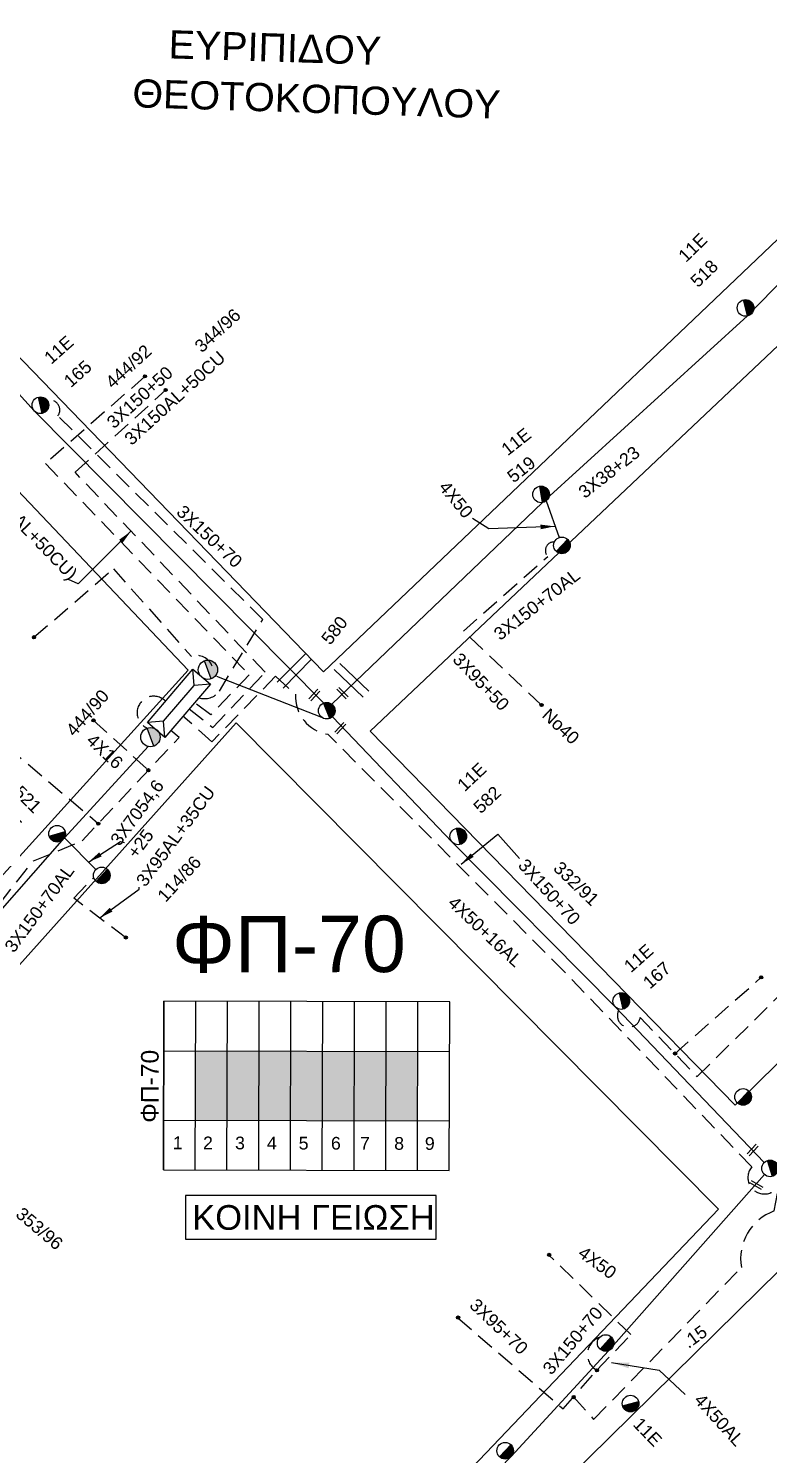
# Model space of a CAD drawing. Header units: millimetres. Extents: x 745 to 5694, y 762 to 3401.
# Drawn here: x 2564 to 2668.8, y 1378.1 to 1580.3 of the extents above; entities that cross this region are included whole.
import ezdxf
from ezdxf.enums import TextEntityAlignment as Align

# ---------------------------------------------------------------- set-up
doc = ezdxf.new("R2010")
doc.units = ezdxf.units.MM
doc.linetypes.add('DASHED', pattern=[19.05, 12.7, -6.35])
for name, color, linetype in [('Άγνωστα', 7, 'Continuous'), ('Ασφαλειοκιβώτια Χ.Τ 9 αναχωρήσεων', 7, 'Continuous'), ('Γυμνά εναέρια ΧΤ και ΦΟΠ (3Φ)   4x50+16AL', 7, 'Continuous'), ('Εναέρια παροχή ΧΤ 4x16', 7, 'SYN_LINE'), ('Επιγραφές - Σχήματα', 7, 'Continuous'), ('Καλώδια ΧΤ   3x150+70AL', 7, 'DASHED'), ('Καλώδια ΧΤ   3x150AL+50CU', 7, 'DASHED'), ('Μηχανική τομή', 7, 'Continuous'), ('Στύλος ΦΜ', 7, 'Continuous'), ('Στύλος ΦΜ @ 1', 7, 'Continuous'), ('Συνδέσεις', 7, 'Continuous'), ('Τομή', 7, 'Continuous'), ('Υποσταθμός εναέριος 2 στύλων', 7, 'Continuous'), ('Υποσταθμός πόλεως', 7, 'Continuous'), ('Υπόβαθρο ΔΕΗ', 7, 'Continuous'), ('Υπόγεια Καλώδια Δικτύου ΧΤ   .15', 7, 'DASHED'), ('Υπόγεια καλώδια Παροχών ΧΤ   4x50AL', 7, 'DASHED')]:
    doc.layers.add(name, color=color, linetype=linetype)
doc.styles.add('arial', font='arial.ttf')
doc.styles.get("Standard").update_dxf_attribs({"font": 'arial.ttf'})
doc.linetypes.add('SYN_LINE', pattern='A,0.5,-0.0001,["/\\/\\/\\/",Standard,S=0.1,R=0,X=0,Y=-0.05],-0.25', length=0.7501)
doc.dimstyles.new('ISO-25', dxfattribs={"dimtxt": 2.5, "dimasz": 2.5, "dimexe": 1.25, "dimexo": 0.625, "dimtad": 1, "dimtxsty": 'Standard', "dimcen": 2.5, "dimadec": 0, "dimazin": 0, "dimtfac": 1, "dimtmove": 0, "dimatfit": 3, "dimfxl": 1, "dimarcsym": 0})

# ---------------------------------------------------------------- blocks, each defined once
blk = doc.blocks.new('ΥΠΑΡΧΩΝ ΤΣΙΜΕΝΤΕΝΙΟΣ ΣΤΥΛΟΣ')
at = {"layer": 'Στύλος ΦΜ'}
blk.add_hatch(color=256, dxfattribs=at).paths.add_polyline_path([(-1.29, -2.28, 0.574793), (2.62, 0, 0.268822), (1.3, 2.27)])
blk.add_line((-1.29, -2.28), (1.3, 2.27), dxfattribs=at)
blk.add_circle((0, 0), 2.62, dxfattribs=at)
at = {"layer": 'Στύλος ΦΜ', "flags": 4}
for tag, p in [('ΑΡΙΘΜΟΣ', (-4.68, 8.05)), ('ΤΥΠΟΣ', (-4.91, 3.03))]:
    blk.add_attdef(tag, p, '', height=4, dxfattribs=at)
blk = doc.blocks.new('ΑΣΦΑΛΕΙΟΚΙΒΩΤΙΟ ΥΠΟΣΤΑΘΜΟΥ 9 ΑΝΑΧΩΡΗΣΕΩΝ')
at = {"layer": 'Ασφαλειοκιβώτια Χ.Τ 9 αναχωρήσεων', "ltscale": 40}
for p, q in [((-23.8, 40.36), (24.02, 40.36)), ((-9.72, 40.36), (-9.72, -40.64)), ((9.94, 40.36), (9.94, -40.64)), ((-23.8, 31.36), (24.02, 31.36)), ((-23.8, 22.36), (24.02, 22.36)), ((-23.8, 13.36), (24.02, 13.36)), ((-23.8, 4.36), (24.02, 4.36)), ((-23.8, -4.64), (24.02, -4.64)), ((-23.8, -13.64), (24.02, -13.64)), ((-23.8, -22.64), (24.02, -22.64)), ((-23.8, -31.64), (24.02, -31.64))]:
    blk.add_line(p, q, dxfattribs=at)
at = {"layer": 'Ασφαλειοκιβώτια Χ.Τ 9 αναχωρήσεων'}
blk.add_lwpolyline([(-23.8, -40.64), (24.02, -40.64), (24.02, 40.36), (-23.8, 40.36)], close=True, dxfattribs=at)
for s, p in [('1', (-17.96, 37.74)), ('2', (-17.96, 29.17)), ('3', (-17.96, 20.09)), ('4', (-17.96, 11.07)), ('5', (-17.96, 2.06)), ('6', (-17.96, -7.08)), ('7', (-17.96, -15.32)), ('8', (-17.96, -25)), ('9', (-17.96, -33.7))]:
    blk.add_text(s, height=3.6, rotation=270, dxfattribs=at).set_placement(p)
at = {"layer": 'Ασφαλειοκιβώτια Χ.Τ 9 αναχωρήσεων', "ltscale": 40}
for tag, height, p in [('ΟΝΟΜΑ', 5, (-0.16, 44.31)), ('ΚΕΙΜΕΝΟ 1', 2, (17.06, 35.59)), ('ΚΕΙΜΕΝΟ 2', 2, (17.06, 26.88)), ('ΚΕΙΜΕΝΟ 3', 2, (17.06, 17.69)), ('ΚΕΙΜΕΝΟ 4', 2, (17.06, 8.71)), ('ΚΕΙΜΕΝΟ 5', 2, (17.06, -0.13)), ('ΚΕΙΜΕΝΟ 6', 2, (17.06, -9.05)), ('ΚΕΙΜΕΝΟ 7', 2, (17.06, -18.13)), ('ΚΕΙΜΕΝΟ 8', 2, (17.06, -26.85)), ('ΚΕΙΜΕΝΟ 9', 2, (17.06, -35.99)), ('ΣΧ', 2, (-0.1, -42.64))]:
    blk.add_attdef(tag, text='', height=height, dxfattribs=at).set_placement(p, align=Align.MIDDLE_CENTER)
blk = doc.blocks.new('ΥΠΟΣΤΑΘΜΟΣ ΕΝΑΕΡΙΟΣ ΕΠΙ 2 ΣΤΥΛΩΝ')
at = {"layer": 'Υποσταθμός εναέριος 2 στύλων', "linetype": 'Continuous'}
for points in [[(-11.97, -2.11, 0.574793), (-8.45, -0.07, 0.268822), (-9.64, 1.98)], [(9.68, -2.15, 0.574793), (13.19, -0.1, 0.268822), (12.01, 1.95)]]:
    blk.add_hatch(color=256, dxfattribs=at).paths.add_polyline_path(points)
for p, q in [((-11.97, -2.11), (-9.64, 1.98)), ((9.68, -2.15), (12.01, 1.95))]:
    blk.add_line(p, q, dxfattribs=at)
for centre in [(-10.81, -0.07), (10.84, -0.1)]:
    blk.add_circle(centre, 2.36, dxfattribs=at)
at = {"layer": 'Υποσταθμός πόλεως', "linetype": 'Continuous', "ltscale": 40}
blk.add_lwpolyline([(-8.57, 2.82), (8.57, 2.82), (8.57, -2.82), (-8.57, -2.82)], close=True, dxfattribs=at)
for points in [[(-5.75, 0), (-8.57, 2.82)], [(-8.57, -2.82), (-5.75, 0)], [(-5.75, 0), (5.75, 0)], [(5.75, 0), (8.57, 2.82)], [(8.57, -2.82), (5.75, 0)]]:
    blk.add_lwpolyline(points, dxfattribs=at)
at = {"layer": 'Υποσταθμός εναέριος 2 στύλων', "ltscale": 40, "flags": 1}
for tag, p in [('ΜΕΤΑΣΧΗΜΑΤΙΣΜΟΣ', (14.09, 2.51)), ('ΙΣΧΥΣ', (14.07, -0.28)), ('ΑΡΙΘΜΟΣ', (14.19, -3))]:
    blk.add_attdef(tag, p, '', height=1.8, dxfattribs=at)
blk = doc.blocks.new('_ΣΥΝΔΕΣΗ')
at = {"layer": 'Συνδέσεις', "linetype": 'SYN_LINE', "ltscale": 40}
blk.add_hatch(color=256, dxfattribs=at).paths.add_polyline_path([(0.5, -0.01, 1), (-0.5, -0.01, 1)])
at = {"layer": 'Συνδέσεις'}
blk.add_circle((0, -0.01), 0.5, dxfattribs=at)
blk = doc.blocks.new('ΜΗΧΑΝΙΚΗ ΤΟΜΗ')
at = {"layer": 'Μηχανική τομή', "ltscale": 40}
for p, q in [((-1.89, 0.78), (1.89, 0.78)), ((1.89, 0), (-1.89, 0))]:
    blk.add_line(p, q, dxfattribs=at)
blk = doc.blocks.new('ΤΟΜΗ')
at = {"layer": 'Τομή', "ltscale": 40}
for p, q in [((-5.68, 0), (5.68, 0)), ((5.68, -2.33), (-5.68, -2.33))]:
    blk.add_line(p, q, dxfattribs=at)

msp = doc.modelspace()

# ---------------------------------------------------------------- hatches: boundary and pattern name
at = {"layer": 'Άγνωστα', "ltscale": 0.2}
for color, points in [(1, [(2587.62, 1435.33), (2587.6, 1425.5), (2592.1, 1425.49), (2592.12, 1435.32)]), (2, [(2592.12, 1435.32), (2592.1, 1425.49), (2596.6, 1425.48), (2596.62, 1435.3)]), (133, [(2596.62, 1435.3), (2596.6, 1425.48), (2601.1, 1425.47), (2601.12, 1435.29)]), (6, [(2601.12, 1435.29), (2601.1, 1425.47), (2605.6, 1425.45), (2605.62, 1435.28)]), (62, [(2605.62, 1435.28), (2605.6, 1425.45), (2610.1, 1425.44), (2610.12, 1435.27)]), (30, [(2610.12, 1435.27), (2610.1, 1425.44), (2614.6, 1425.43), (2614.62, 1435.26)]), (151, [(2614.62, 1435.26), (2614.6, 1425.43), (2619.1, 1425.42), (2619.12, 1435.25)])]:
    msp.add_hatch(color=color, dxfattribs=at).paths.add_polyline_path(points)

# ---------------------------------------------------------------- linework, layer by layer
at = {"layer": 'Άγνωστα', "color": 133, "linetype": 'DASHED', "ltscale": 0.2}
msp.add_line((2598.96, 1488.43), (2601.77, 1485.88), dxfattribs=at)
at = {"layer": 'Άγνωστα', "color": 5}
for points in [[(2606.94, 1484.48), (2636.77, 1513.06), (2665.86, 1539.52), (2696.83, 1571.36)], [(2637.32, 1513.3), (2639.15, 1508.1)]]:
    msp.add_lwpolyline(points, dxfattribs=at)
at = {"layer": 'Άγνωστα', "color": 6}
msp.add_lwpolyline([(2537.54, 1556.04), (2553.21, 1538.77), (2564.76, 1526.07), (2605.77, 1484.65)], dxfattribs=at)
at = {"layer": 'Άγνωστα', "color": 151, "linetype": 'DASHED', "ltscale": 0.2}
for points in [[(2580.44, 1530.93), (2566.35, 1518.59)], [(2566.35, 1518.59), (2595.23, 1488.63), (2589.78, 1482.95), (2587.49, 1484.71)]]:
    msp.add_lwpolyline(points, dxfattribs=at)
at = {"layer": 'Άγνωστα', "color": 6, "linetype": 'DASHED', "ltscale": 0.2}
msp.add_lwpolyline([(2591, 1486.33), (2597.15, 1496.5), (2568.11, 1525.36, 0.719727), (2566.6, 1527.54, -5.669626)], format="xyb", dxfattribs=at)
at = {"layer": 'Άγνωστα', "color": 30, "linetype": 'DASHED', "ltscale": 0.2}
msp.add_lwpolyline([(2586.74, 1483.83), (2590.08, 1481.16), (2597.48, 1489.01), (2570.56, 1517.36)], dxfattribs=at)
at = {"layer": 'Άγνωστα', "color": 62, "linetype": 'DASHED', "ltscale": 0.2}
for points in [[(2564.73, 1493.97), (2575.98, 1503.67), (2587.04, 1491.25, -0.410878), (2589.97, 1489.86, 10.363575)], [(2647.58, 1441.07, 1.169113), (2650.64, 1440.05), (2658.69, 1431.67)]]:
    msp.add_lwpolyline(points, format="xyb", dxfattribs=at)
at = {"layer": 'Άγνωστα', "color": 5, "linetype": 'DASHED', "ltscale": 0.2}
msp.add_lwpolyline([(2636.63, 1484.35), (2625.58, 1494.84)], dxfattribs=at)
at = {"layer": 'Άγνωστα', "color": 133, "linetype": 'DASHED', "ltscale": 0.2}
for points in [[(2598.96, 1488.43), (2589.95, 1479.16), (2585.84, 1482.77)], [(2649.31, 1395.1), (2637.7, 1406.38)], [(2624.8, 1397.49), (2639.71, 1384.57)], [(2644.5, 1390.05), (2649.31, 1395.1)]]:
    msp.add_lwpolyline(points, dxfattribs=at)
for points in [[(2670.33, 1416.32, -1.119617), (2666.44, 1418.88), (2639.86, 1446.59), (2606.37, 1480.21, -0.378177), (2601.77, 1485.88, -0.277868)], [(2639.71, 1384.57), (2644.5, 1390.05, -0.654589), (2644.86, 1394.69, -3.875316)]]:
    msp.add_lwpolyline(points, format="xyb", dxfattribs=at)
at = {"layer": 'Άγνωστα', "color": 1}
msp.add_lwpolyline([(2514.7, 1403.5), (2544.34, 1437.4), (2569.03, 1465.55), (2580.92, 1478.49)], dxfattribs=at)
at = {"layer": 'Άγνωστα', "color": 2, "linetype": 'DASHED', "ltscale": 0.2}
msp.add_lwpolyline([(2560.98, 1478.42), (2573.84, 1467.55)], dxfattribs=at)
at = {"layer": 'Άγνωστα', "color": 1, "linetype": 'SYN_LINE', "ltscale": 8}
msp.add_lwpolyline([(2569.03, 1465.55), (2573.5, 1461.04)], dxfattribs=at)
at = {"layer": 'Άγνωστα', "color": 1, "linetype": 'DASHED', "ltscale": 0.2}
msp.add_lwpolyline([(2577.72, 1451.38), (2570.37, 1456.96), (2573.19, 1459.92)], dxfattribs=at)
at = {"layer": 'Άγνωστα', "color": 62, "linetype": 'DASHED', "ltscale": 0.2}
for points in [[(2655.55, 1434.93), (2667.75, 1445.72)], [(2658.69, 1431.67), (2672.66, 1445.43)]]:
    msp.add_lwpolyline(points, dxfattribs=at)
at = {"layer": 'Άγνωστα', "color": 62}
msp.add_lwpolyline([(2586.74, 1330.83), (2632.35, 1377.81), (2646.12, 1392.79), (2668.26, 1417.78)], dxfattribs=at)
at = {"layer": 'Άγνωστα', "color": 6, "linetype": 'DASHED', "ltscale": 0.2}
msp.add_arc((2588.91, 1487.86), 2.59, 251.25, 323.859, dxfattribs=at)
at = {"layer": 'Γυμνά εναέρια ΧΤ και ΦΟΠ (3Φ)   4x50+16AL', "color": 62}
for points in [[(2590.57, 1488.47), (2605.48, 1482.63)], [(2668.2, 1419.49), (2647.1, 1441.57), (2624, 1464.93), (2607.03, 1482.7)]]:
    msp.add_lwpolyline(points, dxfattribs=at)
at = {"layer": 'Εναέρια παροχή ΧΤ 4x16', "color": 2, "linetype": 'DASHED', "ltscale": 0.2}
msp.add_lwpolyline([(2573.16, 1482.18), (2580.94, 1475.12)], dxfattribs=at)
at = {"layer": 'Επιγραφές - Σχήματα', "color": 190}
msp.add_lwpolyline([(2586.19, 1408.63), (2621.71, 1408.63), (2621.71, 1414.8), (2586.19, 1414.8)], close=True, dxfattribs=at)
at = {"layer": 'Καλώδια ΧΤ   3x150+70AL', "color": 5, "ltscale": 0.2}
msp.add_lwpolyline([(2625.58, 1494.84), (2637.53, 1505.43, -0.67691), (2638.47, 1507.48, -3.052955)], format="xyb", dxfattribs=at)
at = {"layer": 'Καλώδια ΧΤ   3x150+70AL', "color": 2, "ltscale": 0.2}
msp.add_lwpolyline([(2557.14, 1454.03), (2559.88, 1456.26), (2564.65, 1462.26), (2571.54, 1465.1), (2585.29, 1479.76), (2584.13, 1480.77)], dxfattribs=at)
at = {"layer": 'Καλώδια ΧΤ   3x150AL+50CU', "color": 30, "ltscale": 0.2}
msp.add_lwpolyline([(2570.56, 1517.36), (2583.36, 1528.99)], dxfattribs=at)
at = {"layer": 'Υπόβαθρο ΔΕΗ'}
for points in [[(2693.85, 1573.02), (2683.42, 1584.1), (2506.96, 1591.33), (2605.77, 1489.06), (2693.85, 1573.02)], [(2702.13, 1565.52), (2612.39, 1480.67), (2664.07, 1427.62), (2752.05, 1514.25), (2702.13, 1565.52)], [(2534.69, 1543.99), (2453.43, 1467.93), (2512.18, 1407.12), (2586.56, 1489.28), (2534.69, 1543.99)], [(2593.37, 1481.85), (2520.2, 1400.12), (2586.17, 1333.57), (2661.74, 1412.86), (2593.37, 1481.85)], [(2670.39, 1404.25), (2592.21, 1327.25), (2640.13, 1280.14), (2718.43, 1356.07), (2670.39, 1404.25)]]:
    msp.add_lwpolyline(points, dxfattribs=at)
at = {"layer": 'Υπόβαθρο ΔΕΗ', "color": 1, "linetype": 'DASHED', "ltscale": 0.2}
msp.add_arc((2581.69, 1483.26), 2.35, 44.4567, 246.918, dxfattribs=at)
at = {"layer": 'Υπόγεια Καλώδια Δικτύου ΧΤ   .15', "color": 133, "linetype": 'DASHED', "ltscale": 0.2}
msp.add_lwpolyline([(2641.2, 1386.27), (2644.04, 1383.06), (2664.97, 1404.62, -0.363389), (2669.63, 1412.63), (2670.55, 1417.49)], format="xyb", dxfattribs=at)

# ---------------------------------------------------------------- block references
at = {"layer": 'Ασφαλειοκιβώτια Χ.Τ 9 αναχωρήσεων', "xscale": 0.5000000000002922, "yscale": 0.5000000000002922, "zscale": 0.5000000000002922, "rotation": 89.84825547249662}
msp.add_blockref('ΑΣΦΑΛΕΙΟΚΙΒΩΤΙΟ ΥΠΟΣΤΑΘΜΟΥ 9 ΑΝΑΧΩΡΗΣΕΩΝ', (2603.29, 1430.32), dxfattribs=at).add_auto_attribs({'ΟΝΟΜΑ': 'ΦΠ-70'})
at = {"layer": 'Μηχανική τομή'}
for p, xscale, yscale, zscale, rotation in [((2604.61, 1485.65), 0.5000000000000849, 0.5000000000000849, 0.5000000000000849, 46.98094413032251), ((2608.3, 1485.91), 0.5000000000003672, 0.5000000000003672, 0.5000000000003672, 313.8862284158692), ((2608.29, 1480.95), 0.5000000000000849, 0.5000000000000849, 0.5000000000000849, 46.98094413032251), ((2666.72, 1421.14), 0.5000000000000849, 0.5000000000000849, 0.5000000000000849, 46.98094413032251), ((2667, 1416.14), 0.5000000000000342, 0.5000000000000342, 0.5000000000000342, 330.4786382514602)]:
    msp.add_blockref('ΜΗΧΑΝΙΚΗ ΤΟΜΗ', p, dxfattribs=dict(at, xscale=xscale, yscale=yscale, zscale=zscale, rotation=rotation))
at = {"layer": 'Στύλος ΦΜ @ 1', "ltscale": 40}
ref = msp.add_blockref('ΥΠΑΡΧΩΝ ΤΣΙΜΕΝΤΕΝΙΟΣ ΣΤΥΛΟΣ', (2665.56, 1540.66), dxfattribs=dict(at, xscale=0.4499999999996946, yscale=0.4499999999996946, zscale=0.4499999999996946, rotation=44.13547406024417))
ref.add_attrib('ΤΥΠΟΣ', '11E', (2657.1, 1547.02), dxfattribs={"layer": 'Στύλος ΦΜ', "height": 1.8, "rotation": 44.1355, "flags": 4})
ref.add_attrib('ΑΡΙΘΜΟΣ', '518', (2658.82, 1543.45), dxfattribs={"layer": 'Στύλος ΦΜ', "height": 1.8, "rotation": 44.1355, "flags": 4})
ref = msp.add_blockref('ΥΠΑΡΧΩΝ ΤΣΙΜΕΝΤΕΝΙΟΣ ΣΤΥΛΟΣ', (2565.63, 1526.87), dxfattribs=dict(at, xscale=0.4499999999996041, yscale=0.4499999999996041, zscale=0.4499999999996041, rotation=41.59943963131613))
ref.add_attrib('ΤΥΠΟΣ', '11E', (2567.16, 1532.57), dxfattribs={"layer": 'Στύλος ΦΜ', "height": 1.8, "rotation": 41.5994, "flags": 4})
ref.add_attrib('ΑΡΙΘΜΟΣ', '165', (2569.95, 1529.27), dxfattribs={"layer": 'Στύλος ΦΜ', "height": 1.8, "rotation": 41.5994, "flags": 4})
ref = msp.add_blockref('ΥΠΑΡΧΩΝ ΤΣΙΜΕΝΤΕΝΙΟΣ ΣΤΥΛΟΣ', (2636.59, 1514.23), dxfattribs=dict(at, xscale=0.4499999999996747, yscale=0.4499999999996747, zscale=0.4499999999996747, rotation=38.24196542204452))
ref.add_attrib('ΤΥΠΟΣ', '11E', (2631.85, 1519.61), dxfattribs={"layer": 'Στύλος ΦΜ', "height": 1.8, "rotation": 38.242, "flags": 4})
ref.add_attrib('ΑΡΙΘΜΟΣ', '519', (2632.69, 1515.77), dxfattribs={"layer": 'Στύλος ΦΜ', "height": 1.8, "rotation": 38.242, "flags": 4})
at = {"layer": 'Στύλος ΦΜ @ 1', "ltscale": 40, "xscale": 0.4499999999996779, "yscale": 0.4499999999996779, "zscale": 0.4499999999996779, "rotation": 346.8465568456768}
for p in [(2639.54, 1506.99), (2574.33, 1460.21), (2665.21, 1428.8), (2645.74, 1393.91), (2631.5, 1378.63)]:
    msp.add_blockref('ΥΠΑΡΧΩΝ ΤΣΙΜΕΝΤΕΝΙΟΣ ΣΤΥΛΟΣ', p, dxfattribs=at)
at = {"layer": 'Στύλος ΦΜ @ 1', "ltscale": 40}
ref = msp.add_blockref('ΥΠΑΡΧΩΝ ΤΣΙΜΕΝΤΕΝΙΟΣ ΣΤΥΛΟΣ', (2606.21, 1483.56), dxfattribs=dict(at, xscale=0.4499999999998199, yscale=0.4499999999998199, zscale=0.4499999999998199, rotation=51.60706727608745))
ref.add_attrib('ΤΥΠΟΣ', '580', (2606.7, 1492.75), dxfattribs={"layer": 'Στύλος ΦΜ', "height": 1.8, "rotation": 51.6071, "flags": 4})
ref = msp.add_blockref('ΥΠΑΡΧΩΝ ΤΣΙΜΕΝΤΕΝΙΟΣ ΣΤΥΛΟΣ', (2624.86, 1465.74), dxfattribs=dict(at, xscale=0.4499999999995725, yscale=0.4499999999995725, zscale=0.4499999999995725, rotation=43.31812729294414))
ref.add_attrib('ΤΥΠΟΣ', '11E', (2625.76, 1471.99), dxfattribs={"layer": 'Στύλος ΦΜ', "height": 1.8, "rotation": 43.3181, "flags": 4})
ref.add_attrib('ΑΡΙΘΜΟΣ', '582', (2628.04, 1468.85), dxfattribs={"layer": 'Στύλος ΦΜ', "height": 1.8, "rotation": 43.3181, "flags": 4})
ref = msp.add_blockref('ΥΠΑΡΧΩΝ ΤΣΙΜΕΝΤΕΝΙΟΣ ΣΤΥΛΟΣ', (2568, 1466.11), dxfattribs=dict(at, xscale=0.4499999999997403, yscale=0.4499999999997403, zscale=0.4499999999997403, rotation=315.4484394361492))
ref.add_attrib('ΤΥΠΟΣ', '521', (2561.71, 1471.83), dxfattribs={"layer": 'Στύλος ΦΜ', "height": 1.8, "rotation": 315.4484, "flags": 4})
ref.add_attrib('ΑΡΙΘΜΟΣ', '11E', (2558.71, 1469.53), dxfattribs={"layer": 'Στύλος ΦΜ', "height": 1.8, "rotation": 315.4484, "flags": 4})
ref = msp.add_blockref('ΥΠΑΡΧΩΝ ΤΣΙΜΕΝΤΕΝΙΟΣ ΣΤΥΛΟΣ', (2647.95, 1442.39), dxfattribs=dict(at, xscale=0.4499999999995132, yscale=0.4499999999995132, zscale=0.4499999999995132, rotation=41.60219928433127))
ref.add_attrib('ΤΥΠΟΣ', '11E', (2649.32, 1446.31), dxfattribs={"layer": 'Στύλος ΦΜ', "height": 1.8, "rotation": 41.6022, "flags": 4})
ref.add_attrib('ΑΡΙΘΜΟΣ', '167', (2652.01, 1443.99), dxfattribs={"layer": 'Στύλος ΦΜ', "height": 1.8, "rotation": 41.6022, "flags": 4})
ref = msp.add_blockref('ΥΠΑΡΧΩΝ ΤΣΙΜΕΝΤΕΝΙΟΣ ΣΤΥΛΟΣ', (2669.04, 1418.66), dxfattribs=dict(at, xscale=0.4499999999995499, yscale=0.4499999999995499, zscale=0.4499999999995499, rotation=46.85544280773517))
ref.add_attrib('ΤΥΠΟΣ', '168', (2677.44, 1417.52), dxfattribs={"layer": 'Στύλος ΦΜ', "height": 1.8, "rotation": 46.8554, "flags": 4})
ref.add_attrib('ΑΡΙΘΜΟΣ', '11EB', (2680.59, 1413.8), dxfattribs={"layer": 'Στύλος ΦΜ', "height": 1.8, "rotation": 46.8554, "flags": 4})
ref = msp.add_blockref('ΥΠΑΡΧΩΝ ΤΣΙΜΕΝΤΕΝΙΟΣ ΣΤΥΛΟΣ', (2649.27, 1385.31), dxfattribs=dict(at, xscale=0.4499999999996148, yscale=0.4499999999996148, zscale=0.4499999999996148, rotation=313.9487625339507))
ref.add_attrib('ΤΥΠΟΣ', '11E', (2649.49, 1382.28), dxfattribs={"layer": 'Στύλος ΦΜ', "height": 1.8, "rotation": 313.9488, "flags": 4})
at = {"layer": 'Συνδέσεις', "xscale": 0.4499999999998181, "yscale": 0.4499999999998181, "zscale": 0.4499999999998181}
for p in [(2580.46, 1530.96), (2583.38, 1529.02), (2564.73, 1493.98), (2636.66, 1484.38), (2573.16, 1482.19), (2580.94, 1475.12), (2573.84, 1467.55), (2577.74, 1451.41), (2667.78, 1445.75), (2655.58, 1434.96), (2637.73, 1406.41), (2624.83, 1397.52), (2644.51, 1390.04), (2641.21, 1386.24)]:
    msp.add_blockref('_ΣΥΝΔΕΣΗ', p, dxfattribs=at)
at = {"layer": 'Τομή'}
for p, xscale, yscale, zscale, rotation in [((2602.02, 1488.79), 0.5000000000002046, 0.5000000000002046, 0.5000000000002046, 225.456528345215), ((2609.33, 1487.44), 0.5000000000000426, 0.5000000000000426, 0.5000000000000426, 136.0932207834302)]:
    msp.add_blockref('ΤΟΜΗ', p, dxfattribs=dict(at, xscale=xscale, yscale=yscale, zscale=zscale, rotation=rotation))
at = {"layer": 'Υποσταθμός εναέριος 2 στύλων', "xscale": 0.5798997442337264, "yscale": 0.5798997442337264, "zscale": 0.5798997442337264, "rotation": 49.642133587969}
msp.add_blockref('ΥΠΟΣΤΑΘΜΟΣ ΕΝΑΕΡΙΟΣ ΕΠΙ 2 ΣΤΥΛΩΝ', (2585.26, 1484.61), dxfattribs=at)

# ---------------------------------------------------------------- texts
at = {"layer": 'Άγνωστα', "char_height": 1.8, "attachment_point": 1, "style": 'arial'}
for s, insert, width, rotation in [('3X150+50', (2574.85, 1524.77), 70.4383, 42.4649), ('3X38+23', (2641.67, 1514.98), 70.4383, 37.9882), ('2(3X150AL+50CU)', (2556.23, 1518.5), 69.1904, 314.066), ('4X50', (2623.37, 1516.34), 69.1904, 309.4518), ('3X150+70', (2586.01, 1512.87), 70.4383, 316.8457), ('3X95+50', (2625.23, 1491.95), 69.1904, 313.8028), ('3X7054,6\\P+25', (2575.41, 1465.32), 69.1904, 53.5265), ('3X95AL+35CU', (2579.06, 1459.53), 69.1904, 53.5265), ('3X150+70', (2634.54, 1462.75), 69.1904, 312.3167), ('4X50', (2642.73, 1407.77), 69.1904, 323.9602), ('3X95+70', (2627.55, 1400.39), 69.1904, 316.5812), ('3X150+70', (2636.66, 1390.42), 69.1904, 49.925)]:
    msp.add_mtext(s, dxfattribs=dict(at, insert=insert, width=width, rotation=rotation))
at = {"layer": 'Γυμνά εναέρια ΧΤ και ΦΟΠ (3Φ)   4x50+16AL', "insert": (2624.48, 1457.43), "char_height": 1.8, "width": 69.1904, "attachment_point": 1, "rotation": 316.7984, "style": 'arial'}
msp.add_mtext('4X50+16AL', dxfattribs=at)
at = {"layer": 'Εναέρια παροχή ΧΤ 4x16', "insert": (2573.25, 1480.47), "char_height": 1.8, "width": 69.1904, "attachment_point": 1, "rotation": 316.8115, "style": 'arial'}
msp.add_mtext('4X16', dxfattribs=at)
at = {"layer": 'Επιγραφές - Σχήματα', "attachment_point": 1, "style": 'arial'}
for s, insert, char_height, width, rotation in [('EYPIΠIΔOY', (2583.88, 1580.05), 4, 69.1904, 358.2074), ('ΘΕΟΤΟΚΟΠΟΥΛΟΥ', (2578.75, 1573.12), 4, 69.1904, 358.2074), ('344/96', (2587.3, 1535.54), 1.8, 70.4383, 42.4649), ('444/92', (2574.67, 1530.43), 1.8, 70.4383, 42.4649), ('444/90', (2569.09, 1480.96), 1.8, 69.1904, 48.8174), ('Nο40', (2637.81, 1484.06), 1.8, 70.4383, 316.8457), ('114/86', (2582.05, 1457.5), 1.8, 70.4383, 47.5266), ('332/91', (2639.44, 1462.37), 1.8, 70.4383, 316.0571), ('ΦΠ-70', (2584.28, 1454.44), 8, 69.1904, 0.1115), ('353/96', (2563.16, 1413.31), 1.8, 69.1904, 319.7516)]:
    msp.add_mtext(s, dxfattribs=dict(at, insert=insert, char_height=char_height, width=width, rotation=rotation))
at = {"layer": 'Επιγραφές - Σχήματα', "color": 190, "insert": (2587.15, 1413.46), "char_height": 3.5, "width": 35.1311, "attachment_point": 1}
msp.add_mtext('KOINH ΓΕΙΩΣΗ', dxfattribs=at)
at = {"layer": 'Καλώδια ΧΤ   3x150+70AL', "char_height": 1.8, "attachment_point": 1, "style": 'arial'}
for insert, width, rotation in [((2629.68, 1494.85), 70.4383, 37.9882), ((2560.42, 1450.18), 69.1904, 53.5265)]:
    msp.add_mtext('3X150+70AL', dxfattribs=dict(at, insert=insert, width=width, rotation=rotation))
at = {"layer": 'Καλώδια ΧΤ   3x150AL+50CU', "insert": (2577.35, 1522.4), "char_height": 1.8, "width": 70.4383, "attachment_point": 1, "rotation": 42.4649, "style": 'arial'}
msp.add_mtext('3X150AL+50CU', dxfattribs=at)
at = {"layer": 'Υπόγεια Καλώδια Δικτύου ΧΤ   .15', "insert": (2656.43, 1394.51), "char_height": 1.8, "width": 69.1904, "attachment_point": 1, "rotation": 35.9137, "style": 'arial'}
msp.add_mtext('.15', dxfattribs=at)
at = {"layer": 'Υπόγεια καλώδια Παροχών ΧΤ   4x50AL', "insert": (2659.49, 1386.92), "char_height": 1.8, "width": 69.1904, "attachment_point": 1, "rotation": 312.3675, "style": 'arial'}
msp.add_mtext('4X50AL', dxfattribs=at)

# ---------------------------------------------------------------- leaders
at = {"layer": 'Επιγραφές - Σχήματα'}
for points, override in [([(2638.51, 1509.69), (2629.18, 1509.33), (2626.88, 1510.81)], {"dimasz": 2, "dimgap": 0.625, "dimtad": 0}), ([(2578.46, 1508.99), (2571.01, 1501.54), (2569.63, 1502.18)], {"dimasz": 2, "dimgap": 0.625, "dimtad": 0}), ([(2625.27, 1461.81), (2630.47, 1466.03), (2633.54, 1462.6)], {"dimasz": 2, "dimgap": 0.625, "dimtad": 0}), ([(2646.58, 1391.12), (2653.31, 1390.08), (2656.99, 1386.6)], {"dimgap": 0.625, "dimtad": 0})]:
    msp.add_leader(points, dimstyle='ISO-25', override=override, dxfattribs=at)
at = {"layer": 'Επιγραφές - Σχήματα', "ltscale": 0.2}
for points in [[(2572.46, 1462.1), (2577, 1465.01), (2577.56, 1464.88)], [(2574.04, 1454.17), (2579.65, 1458.23), (2579.64, 1458.52)]]:
    msp.add_leader(points, dimstyle='ISO-25', override={"dimasz": 2, "dimgap": 0.625, "dimtad": 0}, dxfattribs=at)

doc.saveas('drawing.dxf')
